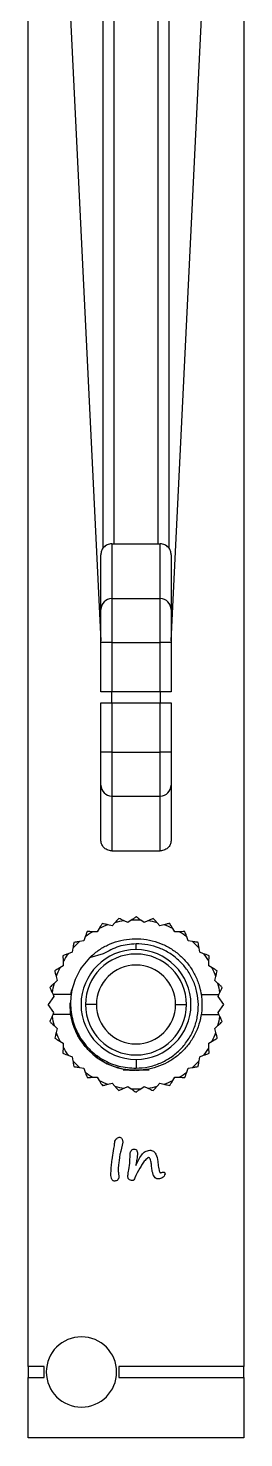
# Model space of a CAD drawing. Extents: x 100 to 110, y 108 to 237.
# Drawn here: x 99.9 to 109.7, y 108.4 to 172.7 of the extents above; entities that cross this region are included whole.
import ezdxf

# ---------------------------------------------------------------- set-up
doc = ezdxf.new("R2010")
doc.units = 0
doc.layers.get('0').update_dxf_attribs({"linetype": 'CONTINUOUS'})

msp = doc.modelspace()

# ---------------------------------------------------------------- linework, layer by layer
at = {"color": 7, "linetype": 'CONTINUOUS'}
for p, q in [((99.937, 111.657), (99.937, 233.657)), ((109.737, 233.657), (109.737, 111.657)), ((103.837, 149.157), (103.837, 205.157)), ((105.837, 205.157), (105.837, 149.157)), ((100.437, 202.657), (103.237, 144.726)), ((103.337, 148.946), (103.337, 202.657)), ((106.337, 202.657), (106.337, 148.946)), ((106.437, 144.726), (109.237, 202.657)), ((103.737, 149.157), (103.737, 146.657)), ((103.737, 149.157), (105.937, 149.157)), ((105.937, 146.657), (105.937, 149.157)), ((103.237, 146.157), (103.237, 148.657)), ((106.437, 148.657), (106.437, 146.157)), ((103.737, 146.657), (103.737, 144.657)), ((103.737, 146.657), (105.937, 146.657)), ((105.937, 144.657), (105.937, 146.657)), ((103.237, 144.657), (103.237, 146.157)), ((106.437, 146.157), (106.437, 144.657)), ((103.237, 142.407), (103.237, 144.657)), ((103.737, 144.657), (103.237, 144.657)), ((103.737, 144.657), (105.937, 144.657)), ((103.737, 144.657), (103.737, 142.407)), ((105.937, 142.407), (105.937, 144.657)), ((106.437, 144.657), (105.937, 144.657)), ((106.437, 144.657), (106.437, 142.407)), ((103.737, 142.407), (103.237, 142.407)), ((105.937, 142.407), (103.737, 142.407)), ((103.737, 141.907), (103.737, 142.407)), ((106.437, 142.407), (105.937, 142.407)), ((105.937, 142.407), (105.937, 141.907)), ((103.237, 139.657), (103.237, 141.907)), ((103.237, 141.907), (103.737, 141.907)), ((103.737, 141.907), (103.737, 139.657)), ((103.737, 141.907), (105.937, 141.907)), ((105.937, 139.657), (105.937, 141.907)), ((105.937, 141.907), (106.437, 141.907)), ((106.437, 141.907), (106.437, 139.657)), ((103.237, 138.157), (103.237, 139.657)), ((103.737, 139.657), (103.237, 139.657)), ((103.737, 139.657), (103.737, 137.657)), ((103.737, 139.657), (105.937, 139.657)), ((105.937, 137.657), (105.937, 139.657)), ((106.437, 139.657), (105.937, 139.657)), ((106.437, 139.657), (106.437, 138.157)), ((103.237, 135.657), (103.237, 138.157)), ((106.437, 138.157), (106.437, 135.657)), ((103.737, 137.657), (105.937, 137.657)), ((103.737, 137.657), (103.737, 135.157)), ((105.937, 135.157), (105.937, 137.657)), ((103.737, 135.157), (105.937, 135.157)), ((103.748, 131.745), (103.563, 131.79)), ((103.877, 131.885), (103.748, 131.745)), ((104.469, 131.889), (104.297, 131.969)), ((104.623, 132.001), (104.469, 131.889)), ((105.204, 131.889), (105.051, 132.001)), ((105.377, 131.969), (105.204, 131.889)), ((105.925, 131.745), (105.796, 131.885)), ((106.11, 131.79), (105.925, 131.745)), ((102.523, 131.234), (102.458, 131.056)), ((103.069, 131.464), (102.879, 131.472)), ((103.168, 131.626), (103.069, 131.464)), ((106.605, 131.464), (106.505, 131.626)), ((106.795, 131.472), (106.605, 131.464)), ((107.216, 131.056), (107.15, 131.234)), ((101.938, 130.536), (101.759, 130.47)), ((101.967, 130.724), (101.938, 130.536)), ((102.458, 131.056), (102.27, 131.026)), ((103.351, 130.459), (102.723, 130.289)), ((104.837, 130.657), (104.837, 130.922)), ((107.404, 131.026), (107.216, 131.056)), ((107.736, 130.536), (107.706, 130.724)), ((107.914, 130.47), (107.736, 130.536)), ((101.53, 129.925), (101.367, 129.825)), ((101.522, 130.115), (101.53, 129.925)), ((102.723, 130.289), (102.349, 129.834)), ((108.144, 129.925), (108.152, 130.115)), ((108.306, 129.825), (108.144, 129.925)), ((101.248, 129.245), (101.108, 129.117)), ((101.204, 129.43), (101.248, 129.245)), ((108.425, 129.245), (108.47, 129.43)), ((108.565, 129.117), (108.425, 129.245)), ((101.105, 128.524), (100.837, 128.157)), ((101.025, 128.697), (101.067, 128.607)), ((101.871, 128.607), (101.067, 128.607)), ((101.067, 128.607), (101.105, 128.524)), ((101.871, 128.607), (101.915, 128.837)), ((107.753, 128.859), (107.803, 128.607)), ((107.803, 128.607), (108.607, 128.607)), ((108.569, 128.524), (108.607, 128.607)), ((108.837, 128.157), (108.569, 128.524)), ((108.607, 128.607), (108.649, 128.697)), ((101.105, 127.789), (100.837, 128.157)), ((101.837, 128.157), (101.85, 128.24)), ((103.037, 128.157), (102.537, 128.157)), ((106.637, 128.157), (107.137, 128.157)), ((108.569, 127.789), (108.837, 128.157)), ((101.025, 127.617), (101.067, 127.707)), ((101.067, 127.707), (101.105, 127.789)), ((101.871, 127.707), (101.067, 127.707)), ((107.803, 127.707), (107.734, 127.378)), ((107.803, 127.707), (108.607, 127.707)), ((108.607, 127.707), (108.569, 127.789)), ((108.649, 127.617), (108.607, 127.707)), ((101.108, 127.197), (101.248, 127.068)), ((101.248, 127.068), (101.204, 126.883)), ((108.425, 127.068), (108.565, 127.197)), ((108.47, 126.883), (108.425, 127.068)), ((101.367, 126.488), (101.53, 126.389)), ((101.53, 126.389), (101.522, 126.199)), ((108.144, 126.389), (108.306, 126.488)), ((108.152, 126.199), (108.144, 126.389)), ((101.759, 125.843), (101.938, 125.778)), ((101.938, 125.778), (101.967, 125.59)), ((104.837, 125.657), (104.837, 125.253)), ((107.706, 125.59), (107.736, 125.778)), ((107.736, 125.778), (107.914, 125.843)), ((102.27, 125.287), (102.458, 125.258)), ((102.458, 125.258), (102.523, 125.079)), ((102.879, 124.842), (103.069, 124.85)), ((103.069, 124.85), (103.168, 124.687)), ((104.837, 125.157), (104.256, 125.157)), ((104.837, 125.157), (104.982, 125.157)), ((105.431, 125.157), (104.982, 125.157)), ((106.505, 124.687), (106.605, 124.85)), ((106.605, 124.85), (106.795, 124.842)), ((107.15, 125.079), (107.216, 125.258)), ((107.216, 125.258), (107.404, 125.287)), ((103.563, 124.524), (103.748, 124.568)), ((103.748, 124.568), (103.877, 124.428)), ((104.297, 124.345), (104.469, 124.425)), ((104.469, 124.425), (104.623, 124.313)), ((105.051, 124.313), (105.204, 124.425)), ((105.204, 124.425), (105.377, 124.345)), ((105.796, 124.428), (105.925, 124.568)), ((105.925, 124.568), (106.11, 124.524)), ((103.75, 121.076), (103.831, 121.6)), ((104.234, 121.888), (104.145, 121.479)), ((105.644, 120.35), (105.633, 120.35)), ((100.657, 111.657), (99.937, 111.657)), ((99.937, 111.657), (99.937, 111.157)), ((99.937, 111.157), (100.657, 111.157)), ((99.937, 108.407), (99.937, 111.157)), ((100.657, 111.157), (100.657, 111.657)), ((109.737, 111.657), (104.057, 111.657)), ((104.057, 111.657), (104.057, 111.157)), ((104.057, 111.157), (109.737, 111.157)), ((109.737, 111.157), (109.737, 111.657)), ((109.737, 111.157), (109.737, 108.407)), ((109.737, 108.407), (99.937, 108.407))]:
    msp.add_line(p, q, dxfattribs=at)
for centre, radius, start, end in [((103.737, 146.157), 0.5, 90, 180), ((105.937, 146.157), 0.5, 0, 90), ((103.737, 138.157), 0.5, 180, 270), ((105.937, 138.157), 0.5, 270, 0), ((104.837, 128.157), 3.85, 109.31612, 115.68388), ((104.837, 128.157), 3.85, 98.06612, 104.43388), ((104.837, 128.157), 3.85, 86.81612, 93.18388), ((104.837, 128.157), 3.85, 75.56612, 81.93388), ((104.837, 128.157), 3.85, 64.31612, 70.68388), ((104.837, 128.157), 3.85, 120.56612, 126.93388), ((104.837, 128.157), 3.85, 53.06612, 59.43388), ((104.837, 128.157), 3.85, 143.06612, 149.43388), ((104.837, 128.157), 3.85, 131.81612, 138.18388), ((104.837, 128.157), 2.5, 90, 270), ((104.837, 128.157), 2.3, 0, 180), ((104.837, 128.157), 2.5, 270, 90), ((104.837, 128.157), 3.85, 41.81612, 48.18388), ((104.837, 128.157), 3.85, 30.56612, 36.93388), ((104.837, 128.157), 3.85, 154.31612, 160.68388), ((104.837, 128.157), 1.8, 0, 180), ((104.837, 128.157), 3.85, 19.31612, 25.68388), ((104.837, 128.157), 3.85, 165.56612, 171.93388), ((104.837, 128.157), 3.85, 8.06612, 14.43388), ((104.837, 128.157), 2.3, 180, 0), ((104.837, 128.157), 1.8, 180, 0), ((104.837, 128.157), 3.85, 188.06612, 194.43388), ((104.837, 128.157), 3, 188.62693, 269.62572), ((104.837, 128.157), 3.85, 345.56612, 351.93388), ((104.837, 128.157), 3.85, 199.31612, 205.68388), ((104.837, 128.157), 3.85, 334.31612, 340.68388), ((104.837, 128.157), 3.85, 210.56612, 216.93388), ((104.837, 128.157), 3.85, 323.06612, 329.43388), ((104.837, 128.157), 3.85, 221.81612, 228.18388), ((104.837, 128.157), 3.85, 311.81612, 318.18388), ((104.837, 128.157), 3.85, 233.06612, 239.43388), ((104.837, 128.157), 3.85, 244.31612, 250.68388), ((104.837, 128.157), 3.85, 289.31612, 295.68388), ((104.837, 128.157), 3.85, 300.56612, 306.93388), ((104.837, 128.157), 3.85, 255.56612, 261.93388), ((104.837, 128.157), 3.85, 266.81612, 273.18388), ((104.837, 128.157), 3.85, 278.06612, 284.43388), ((102.357, 111.407), 1.6, 90, 270), ((102.357, 111.407), 1.6, 270, 90)]:
    msp.add_arc(centre, radius, start, end, dxfattribs=at)
for points, knots in [([(103.737, 149.157), (103.7, 149.154), (103.622, 149.149), (103.52, 149.111), (103.431, 149.056), (103.336, 148.967), (103.255, 148.832), (103.243, 148.715), (103.237, 148.657)], [0, 0, 0, 0, 0.120047, 0.2502867, 0.3648915, 0.5008359, 0.7506961, 1, 1, 1, 1]), ([(106.437, 148.657), (106.431, 148.715), (106.419, 148.833), (106.338, 148.967), (106.243, 149.056), (106.153, 149.111), (106.051, 149.149), (105.974, 149.154), (105.937, 149.157)], [0, 0, 0, 0, 0.249454, 0.49917, 0.635064, 0.749716, 0.879934, 1, 1, 1, 1]), ([(103.737, 135.157), (103.699, 135.159), (103.622, 135.164), (103.519, 135.203), (103.43, 135.258), (103.336, 135.347), (103.255, 135.481), (103.243, 135.598), (103.237, 135.657)], [0, 0, 0, 0, 0.120671, 0.250289, 0.366918, 0.500838, 0.750698, 1, 1, 1, 1]), ([(106.437, 135.657), (106.431, 135.598), (106.419, 135.481), (106.338, 135.347), (106.244, 135.258), (106.154, 135.203), (106.052, 135.164), (105.974, 135.159), (105.937, 135.157)], [0, 0, 0, 0, 0.249452, 0.499168, 0.633038, 0.749714, 0.879309, 1, 1, 1, 1]), ([(103.306, 131.852), (103.28, 131.81), (103.235, 131.735), (103.188, 131.659), (103.168, 131.626)], [0, 0, 0, 0, 0.565505, 1, 1, 1, 1]), ([(103.563, 131.79), (103.515, 131.802), (103.429, 131.823), (103.344, 131.843), (103.306, 131.852)], [0, 0, 0, 0, 0.554474, 1, 1, 1, 1]), ([(104.056, 132.08), (104.023, 132.044), (103.964, 131.979), (103.903, 131.914), (103.877, 131.885)], [0, 0, 0, 0, 0.565505, 1, 1, 1, 1]), ([(104.297, 131.969), (104.252, 131.989), (104.171, 132.027), (104.092, 132.064), (104.056, 132.08)], [0, 0, 0, 0, 0.554474, 1, 1, 1, 1]), ([(104.837, 132.157), (104.797, 132.128), (104.726, 132.076), (104.654, 132.024), (104.623, 132.001)], [0, 0, 0, 0, 0.565505, 1, 1, 1, 1]), ([(105.051, 132.001), (105.011, 132.03), (104.939, 132.082), (104.868, 132.134), (104.837, 132.157)], [0, 0, 0, 0, 0.554474, 1, 1, 1, 1]), ([(105.617, 132.08), (105.572, 132.059), (105.493, 132.022), (105.412, 131.985), (105.377, 131.969)], [0, 0, 0, 0, 0.565505, 1, 1, 1, 1]), ([(105.796, 131.885), (105.763, 131.922), (105.703, 131.987), (105.644, 132.051), (105.617, 132.08)], [0, 0, 0, 0, 0.554474, 1, 1, 1, 1]), ([(106.368, 131.852), (106.319, 131.841), (106.234, 131.82), (106.148, 131.799), (106.11, 131.79)], [0, 0, 0, 0, 0.565505, 1, 1, 1, 1]), ([(106.505, 131.626), (106.48, 131.669), (106.433, 131.744), (106.388, 131.819), (106.368, 131.852)], [0, 0, 0, 0, 0.554474, 1, 1, 1, 1]), ([(102.725, 130.287), (102.852, 130.401), (103.102, 130.626), (103.544, 130.879), (104.022, 131.06), (104.536, 131.157), (105.062, 131.164), (105.578, 131.079), (106.063, 130.91), (106.508, 130.665), (106.908, 130.347), (107.255, 129.958), (107.531, 129.51), (107.725, 129.023), (107.829, 128.52), (107.847, 128.012), (107.78, 127.506), (107.625, 127.009), (107.383, 126.542), (107.065, 126.125), (106.686, 125.776), (106.26, 125.5), (105.791, 125.297), (105.287, 125.175), (104.762, 125.142), (104.24, 125.201), (103.745, 125.347), (103.288, 125.571), (102.875, 125.868), (102.511, 126.238), (102.213, 126.671), (101.996, 127.149), (101.861, 127.649), (101.845, 127.989), (101.837, 128.157)], [0, 0, 0, 0, 0.031013, 0.061196, 0.092162, 0.12387, 0.155858, 0.187636, 0.218736, 0.248935, 0.279808, 0.311465, 0.343447, 0.375266, 0.406449, 0.436685, 0.467461, 0.499063, 0.531034, 0.56289, 0.594152, 0.624445, 0.655122, 0.686664, 0.718621, 0.750508, 0.781847, 0.812217, 0.842791, 0.874268, 0.906207, 0.938122, 0.969532, 1, 1, 1, 1]), ([(102.614, 131.483), (102.597, 131.436), (102.567, 131.354), (102.537, 131.271), (102.523, 131.234)], [0, 0, 0, 0, 0.565505, 1, 1, 1, 1]), ([(102.879, 131.472), (102.83, 131.474), (102.741, 131.478), (102.653, 131.481), (102.614, 131.483)], [0, 0, 0, 0, 0.554474, 1, 1, 1, 1]), ([(107.059, 131.483), (107.01, 131.481), (106.922, 131.477), (106.833, 131.473), (106.795, 131.472)], [0, 0, 0, 0, 0.565505, 1, 1, 1, 1]), ([(107.15, 131.234), (107.133, 131.281), (107.103, 131.364), (107.072, 131.446), (107.059, 131.483)], [0, 0, 0, 0, 0.554474, 1, 1, 1, 1]), ([(101.759, 130.47), (101.713, 130.453), (101.63, 130.423), (101.548, 130.393), (101.511, 130.379)], [0, 0, 0, 0, 0.554474, 1, 1, 1, 1]), ([(102.008, 130.985), (102.001, 130.936), (101.987, 130.85), (101.973, 130.762), (101.967, 130.724)], [0, 0, 0, 0, 0.565505, 1, 1, 1, 1]), ([(102.27, 131.026), (102.221, 131.019), (102.133, 131.005), (102.047, 130.991), (102.008, 130.985)], [0, 0, 0, 0, 0.554474, 1, 1, 1, 1]), ([(104.837, 130.922), (104.572, 130.899), (104.043, 130.851), (103.582, 130.59), (103.351, 130.459)], [0, 0, 0, 0, 0.5011487, 1, 1, 1, 1]), ([(104.837, 125.253), (105.026, 125.266), (105.405, 125.293), (105.948, 125.474), (106.446, 125.748), (106.879, 126.115), (107.231, 126.557), (107.489, 127.058), (107.644, 127.598), (107.69, 128.157), (107.627, 128.712), (107.457, 129.242), (107.188, 129.727), (106.83, 130.149), (106.398, 130.493), (105.909, 130.743), (105.382, 130.9), (105.018, 130.915), (104.837, 130.922)], [0, 0, 0, 0, 0.063934, 0.127678, 0.19123, 0.25459, 0.31776, 0.380738, 0.443525, 0.50612, 0.568525, 0.630738, 0.69276, 0.75459, 0.81623, 0.877678, 0.938934, 1, 1, 1, 1]), ([(107.665, 130.985), (107.616, 130.993), (107.53, 131.006), (107.442, 131.02), (107.404, 131.026)], [0, 0, 0, 0, 0.565505, 1, 1, 1, 1]), ([(107.706, 130.724), (107.699, 130.772), (107.685, 130.86), (107.671, 130.947), (107.665, 130.985)], [0, 0, 0, 0, 0.554474, 1, 1, 1, 1]), ([(108.163, 130.379), (108.116, 130.396), (108.034, 130.426), (107.95, 130.457), (107.914, 130.47)], [0, 0, 0, 0, 0.565505, 1, 1, 1, 1]), ([(101.367, 129.825), (101.325, 129.8), (101.249, 129.754), (101.175, 129.708), (101.141, 129.688)], [0, 0, 0, 0, 0.554474, 1, 1, 1, 1]), ([(101.511, 130.379), (101.513, 130.33), (101.517, 130.242), (101.52, 130.153), (101.522, 130.115)], [0, 0, 0, 0, 0.5655049, 1, 1, 1, 1]), ([(102.349, 129.834), (102.219, 129.596), (101.96, 129.122), (101.83, 128.313), (101.907, 127.508), (102.198, 126.754), (102.678, 126.108), (103.31, 125.619), (104.048, 125.303), (104.574, 125.269), (104.837, 125.253)], [0, 0, 0, 0, 0.126771, 0.253037, 0.378796, 0.504049, 0.628796, 0.753037, 0.876771, 1, 1, 1, 1]), ([(108.152, 130.115), (108.154, 130.164), (108.157, 130.253), (108.161, 130.34), (108.163, 130.379)], [0, 0, 0, 0, 0.554474, 1, 1, 1, 1]), ([(108.532, 129.688), (108.49, 129.713), (108.415, 129.759), (108.339, 129.805), (108.306, 129.825)], [0, 0, 0, 0, 0.565505, 1, 1, 1, 1]), ([(101.141, 129.688), (101.153, 129.639), (101.174, 129.554), (101.194, 129.468), (101.204, 129.43)], [0, 0, 0, 0, 0.565505, 1, 1, 1, 1]), ([(108.47, 129.43), (108.482, 129.478), (108.503, 129.565), (108.523, 129.65), (108.532, 129.688)], [0, 0, 0, 0, 0.554474, 1, 1, 1, 1]), ([(101.108, 129.117), (101.072, 129.083), (101.007, 129.023), (100.942, 128.964), (100.914, 128.937)], [0, 0, 0, 0, 0.554474, 1, 1, 1, 1]), ([(100.914, 128.937), (100.934, 128.892), (100.971, 128.813), (101.009, 128.732), (101.025, 128.697)], [0, 0, 0, 0, 0.565505, 1, 1, 1, 1]), ([(108.76, 128.937), (108.723, 128.971), (108.659, 129.03), (108.594, 129.09), (108.565, 129.117)], [0, 0, 0, 0, 0.565505, 1, 1, 1, 1]), ([(108.649, 128.697), (108.669, 128.742), (108.707, 128.822), (108.744, 128.902), (108.76, 128.937)], [0, 0, 0, 0, 0.5544743, 1, 1, 1, 1]), ([(101.025, 127.617), (101.004, 127.572), (100.967, 127.491), (100.93, 127.412), (100.914, 127.376)], [0, 0, 0, 0, 0.554474, 1, 1, 1, 1]), ([(100.914, 127.376), (100.95, 127.343), (101.015, 127.284), (101.08, 127.223), (101.108, 127.197)], [0, 0, 0, 0, 0.565505, 1, 1, 1, 1]), ([(108.565, 127.197), (108.601, 127.231), (108.667, 127.291), (108.731, 127.35), (108.76, 127.376)], [0, 0, 0, 0, 0.554474, 1, 1, 1, 1]), ([(108.76, 127.376), (108.739, 127.421), (108.702, 127.501), (108.665, 127.582), (108.649, 127.617)], [0, 0, 0, 0, 0.565505, 1, 1, 1, 1]), ([(101.204, 126.883), (101.192, 126.835), (101.171, 126.749), (101.15, 126.664), (101.141, 126.626)], [0, 0, 0, 0, 0.554474, 1, 1, 1, 1]), ([(101.141, 126.626), (101.184, 126.6), (101.258, 126.555), (101.334, 126.508), (101.367, 126.488)], [0, 0, 0, 0, 0.565505, 1, 1, 1, 1]), ([(108.306, 126.488), (108.348, 126.514), (108.424, 126.56), (108.499, 126.606), (108.532, 126.626)], [0, 0, 0, 0, 0.554474, 1, 1, 1, 1]), ([(108.532, 126.626), (108.521, 126.674), (108.5, 126.759), (108.479, 126.846), (108.47, 126.883)], [0, 0, 0, 0, 0.565505, 1, 1, 1, 1]), ([(101.522, 126.199), (101.52, 126.15), (101.516, 126.061), (101.513, 125.974), (101.511, 125.935)], [0, 0, 0, 0, 0.554474, 1, 1, 1, 1]), ([(101.511, 125.935), (101.557, 125.918), (101.64, 125.887), (101.723, 125.857), (101.759, 125.843)], [0, 0, 0, 0, 0.565505, 1, 1, 1, 1]), ([(107.914, 125.843), (107.96, 125.86), (108.044, 125.891), (108.126, 125.921), (108.163, 125.935)], [0, 0, 0, 0, 0.554474, 1, 1, 1, 1]), ([(108.163, 125.935), (108.161, 125.984), (108.157, 126.072), (108.153, 126.16), (108.152, 126.199)], [0, 0, 0, 0, 0.565505, 1, 1, 1, 1]), ([(101.967, 125.59), (101.975, 125.541), (101.989, 125.453), (102.002, 125.367), (102.008, 125.328)], [0, 0, 0, 0, 0.554474, 1, 1, 1, 1]), ([(102.008, 125.328), (102.057, 125.321), (102.144, 125.307), (102.232, 125.293), (102.27, 125.287)], [0, 0, 0, 0, 0.565505, 1, 1, 1, 1]), ([(107.404, 125.287), (107.452, 125.295), (107.54, 125.309), (107.627, 125.322), (107.665, 125.328)], [0, 0, 0, 0, 0.554474, 1, 1, 1, 1]), ([(107.665, 125.328), (107.673, 125.377), (107.686, 125.464), (107.7, 125.552), (107.706, 125.59)], [0, 0, 0, 0, 0.5655049, 1, 1, 1, 1]), ([(102.523, 125.079), (102.54, 125.033), (102.571, 124.95), (102.601, 124.868), (102.614, 124.831)], [0, 0, 0, 0, 0.554474, 1, 1, 1, 1]), ([(102.614, 124.831), (102.664, 124.833), (102.752, 124.837), (102.84, 124.84), (102.879, 124.842)], [0, 0, 0, 0, 0.565505, 1, 1, 1, 1]), ([(103.168, 124.687), (103.194, 124.645), (103.24, 124.569), (103.286, 124.495), (103.306, 124.461)], [0, 0, 0, 0, 0.554474, 1, 1, 1, 1]), ([(106.368, 124.461), (106.393, 124.504), (106.439, 124.578), (106.485, 124.654), (106.505, 124.687)], [0, 0, 0, 0, 0.565505, 1, 1, 1, 1]), ([(106.795, 124.842), (106.844, 124.84), (106.933, 124.836), (107.02, 124.833), (107.059, 124.831)], [0, 0, 0, 0, 0.554474, 1, 1, 1, 1]), ([(107.059, 124.831), (107.076, 124.877), (107.106, 124.96), (107.137, 125.043), (107.15, 125.079)], [0, 0, 0, 0, 0.565505, 1, 1, 1, 1]), ([(103.306, 124.461), (103.354, 124.473), (103.439, 124.494), (103.526, 124.514), (103.563, 124.524)], [0, 0, 0, 0, 0.565505, 1, 1, 1, 1]), ([(103.877, 124.428), (103.91, 124.392), (103.971, 124.327), (104.03, 124.262), (104.056, 124.234)], [0, 0, 0, 0, 0.554474, 1, 1, 1, 1]), ([(104.056, 124.234), (104.101, 124.255), (104.181, 124.291), (104.262, 124.329), (104.297, 124.345)], [0, 0, 0, 0, 0.565505, 1, 1, 1, 1]), ([(104.623, 124.313), (104.663, 124.284), (104.735, 124.231), (104.805, 124.18), (104.837, 124.157)], [0, 0, 0, 0, 0.5544743, 1, 1, 1, 1]), ([(104.837, 124.157), (104.877, 124.186), (104.948, 124.238), (105.019, 124.29), (105.051, 124.313)], [0, 0, 0, 0, 0.565505, 1, 1, 1, 1]), ([(105.377, 124.345), (105.422, 124.324), (105.502, 124.287), (105.582, 124.25), (105.617, 124.234)], [0, 0, 0, 0, 0.5544743, 1, 1, 1, 1]), ([(105.617, 124.234), (105.651, 124.27), (105.71, 124.335), (105.77, 124.4), (105.796, 124.428)], [0, 0, 0, 0, 0.565505, 1, 1, 1, 1]), ([(106.11, 124.524), (106.158, 124.512), (106.245, 124.491), (106.33, 124.471), (106.368, 124.461)], [0, 0, 0, 0, 0.554474, 1, 1, 1, 1]), ([(103.864, 121.814), (103.868, 121.851), (103.875, 121.923), (103.915, 122.023), (103.995, 122.077), (104.049, 122.096), (104.076, 122.106)], [0, 0, 0, 0, 0.282302, 0.558735, 0.780252, 1, 1, 1, 1]), ([(104.076, 122.106), (104.095, 122.104), (104.133, 122.101), (104.18, 122.066), (104.224, 121.996), (104.23, 121.933), (104.234, 121.888)], [0, 0, 0, 0, 0.187014, 0.373674, 0.561044, 1, 1, 1, 1]), ([(103.831, 121.6), (103.839, 121.64), (103.852, 121.711), (103.861, 121.783), (103.864, 121.814)], [0, 0, 0, 0, 0.5599825, 1, 1, 1, 1]), ([(104.145, 121.479), (104.135, 121.443), (104.116, 121.379), (104.105, 121.314), (104.1, 121.285)], [0, 0, 0, 0, 0.560045, 1, 1, 1, 1]), ([(104.568, 121.354), (104.572, 121.381), (104.581, 121.436), (104.626, 121.499), (104.674, 121.554), (104.718, 121.563), (104.739, 121.567)], [0, 0, 0, 0, 0.279697, 0.560574, 0.781126, 1, 1, 1, 1]), ([(104.739, 121.567), (104.769, 121.565), (104.812, 121.561), (104.863, 121.529), (104.903, 121.449), (104.902, 121.375), (104.901, 121.316)], [0, 0, 0, 0, 0.249431, 0.374659, 0.499405, 1, 1, 1, 1]), ([(104.824, 120.812), (104.901, 120.982), (105.008, 121.219), (105.245, 121.471), (105.391, 121.501), (105.464, 121.516)], [0, 0, 0, 0, 0.561317, 0.781698, 1, 1, 1, 1]), ([(105.464, 121.516), (105.493, 121.514), (105.55, 121.51), (105.656, 121.46), (105.784, 121.295), (105.808, 121.123), (105.824, 121.008)], [0, 0, 0, 0, 0.125434, 0.250737, 0.499772, 1, 1, 1, 1]), ([(103.696, 120.475), (103.703, 120.587), (103.717, 120.788), (103.74, 120.988), (103.75, 121.076)], [0, 0, 0, 0, 0.55993, 1, 1, 1, 1]), ([(104.073, 121.085), (104.062, 121.012), (104.042, 120.882), (104.033, 120.751), (104.029, 120.693)], [0, 0, 0, 0, 0.560106, 1, 1, 1, 1]), ([(104.1, 121.285), (104.096, 121.247), (104.089, 121.18), (104.078, 121.114), (104.073, 121.085)], [0, 0, 0, 0, 0.559843, 1, 1, 1, 1]), ([(104.509, 120.621), (104.529, 120.757), (104.565, 121), (104.567, 121.245), (104.568, 121.354)], [0, 0, 0, 0, 0.559877, 1, 1, 1, 1]), ([(105.41, 121.182), (105.352, 121.143), (105.236, 121.062), (105.123, 120.88), (104.952, 120.623), (104.852, 120.407), (104.781, 120.255)], [0, 0, 0, 0, 0.183457, 0.371009, 0.558627, 1, 1, 1, 1]), ([(104.901, 121.316), (104.891, 121.221), (104.874, 121.052), (104.84, 120.885), (104.824, 120.812)], [0, 0, 0, 0, 0.559783, 1, 1, 1, 1]), ([(105.542, 120.823), (105.535, 120.89), (105.525, 120.992), (105.493, 121.104), (105.459, 121.167), (105.426, 121.177), (105.41, 121.182)], [0, 0, 0, 0, 0.501435, 0.7520357, 0.877222, 1, 1, 1, 1]), ([(105.633, 120.35), (105.607, 120.436), (105.56, 120.591), (105.548, 120.752), (105.542, 120.823)], [0, 0, 0, 0, 0.559192, 1, 1, 1, 1]), ([(105.824, 121.008), (105.834, 120.918), (105.849, 120.782), (105.878, 120.627), (105.9, 120.55), (105.917, 120.515), (105.93, 120.495), (105.941, 120.492), (105.947, 120.49)], [0, 0, 0, 0, 0.500283, 0.750394, 0.875408, 0.937875, 0.969136, 1, 1, 1, 1]), ([(103.868, 120.106), (103.849, 120.107), (103.811, 120.11), (103.761, 120.142), (103.73, 120.192), (103.698, 120.302), (103.697, 120.398), (103.696, 120.475)], [0, 0, 0, 0, 0.1248665, 0.2493145, 0.3742337, 0.4994713, 1, 1, 1, 1]), ([(104.051, 120.344), (104.053, 120.312), (104.059, 120.248), (104.013, 120.165), (103.943, 120.118), (103.893, 120.11), (103.868, 120.106)], [0, 0, 0, 0, 0.28089, 0.558638, 0.77977, 1, 1, 1, 1]), ([(104.029, 120.693), (104.03, 120.628), (104.032, 120.511), (104.045, 120.395), (104.051, 120.344)], [0, 0, 0, 0, 0.559949, 1, 1, 1, 1]), ([(104.465, 120.324), (104.471, 120.38), (104.482, 120.479), (104.501, 120.578), (104.509, 120.621)], [0, 0, 0, 0, 0.559833, 1, 1, 1, 1]), ([(104.671, 120.131), (104.64, 120.133), (104.58, 120.136), (104.503, 120.181), (104.469, 120.253), (104.466, 120.3), (104.465, 120.324)], [0, 0, 0, 0, 0.28085, 0.559202, 0.779211, 1, 1, 1, 1]), ([(104.781, 120.255), (104.77, 120.224), (104.754, 120.18), (104.709, 120.139), (104.683, 120.134), (104.671, 120.131)], [0, 0, 0, 0, 0.559, 0.780388, 1, 1, 1, 1]), ([(105.858, 120.208), (105.833, 120.21), (105.782, 120.213), (105.698, 120.257), (105.665, 120.315), (105.644, 120.35)], [0, 0, 0, 0, 0.280879, 0.561184, 1, 1, 1, 1]), ([(106.157, 120.441), (106.146, 120.404), (106.124, 120.33), (106.041, 120.257), (105.95, 120.214), (105.889, 120.21), (105.858, 120.208)], [0, 0, 0, 0, 0.27717, 0.558045, 0.778891, 1, 1, 1, 1]), ([(105.947, 120.49), (105.96, 120.491), (105.984, 120.493), (106.007, 120.501), (106.017, 120.504)], [0, 0, 0, 0, 0.559457, 1, 1, 1, 1]), ([(106.017, 120.504), (106.031, 120.508), (106.056, 120.516), (106.082, 120.519), (106.093, 120.52)], [0, 0, 0, 0, 0.560297, 1, 1, 1, 1]), ([(106.093, 120.52), (106.104, 120.519), (106.126, 120.517), (106.155, 120.487), (106.156, 120.459), (106.157, 120.441)], [0, 0, 0, 0, 0.2806417, 0.5596457, 1, 1, 1, 1])]:
    msp.add_open_spline(points, degree=3, knots=knots, dxfattribs=at)

doc.saveas('drawing.dxf')
